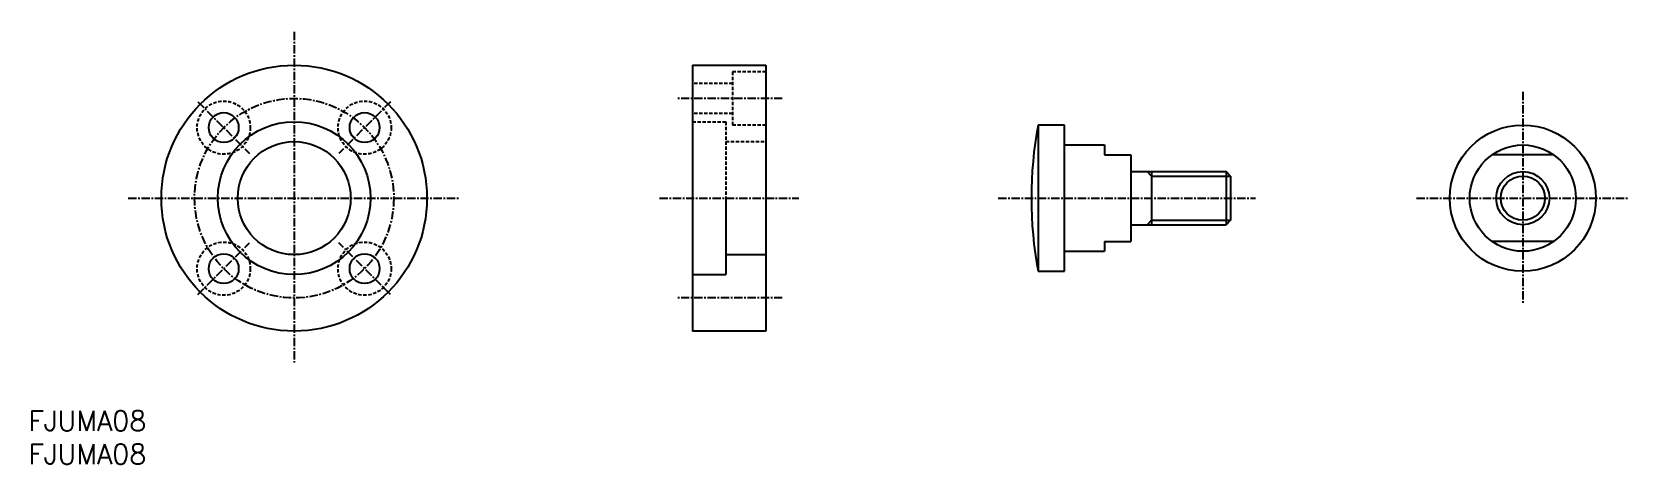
# Model space of a CAD drawing. Extents: x 1 to 241, y 0 to 65.
import ezdxf

# ---------------------------------------------------------------- set-up
doc = ezdxf.new("R2010")
doc.units = 0
doc.linetypes.add('CENTER', pattern=[2, 1.25, -0.25, 0.25, -0.25])
doc.linetypes.add('DASHED', pattern=[0.75, 0.5, -0.25])
doc.layers.get('0').update_dxf_attribs({"linetype": 'CONTINUOUS'})
doc.layers.add('CENTER', color=1, linetype='CENTER')
doc.styles.get("Standard").update_dxf_attribs({"font": 'txt.shx'})

# ---------------------------------------------------------------- blocks, each defined once
blk = doc.blocks.new('*U16')
at = {"color": 7, "linetype": 'CONTINUOUS'}
blk.add_text('FJUMA08', height=3, dxfattribs=at).set_placement((0, 0))
blk = doc.blocks.new('*U17')
at = {"color": 7, "linetype": 'CONTINUOUS'}
blk.add_text('FJUMA08', height=3, dxfattribs=at).set_placement((0, 5))

msp = doc.modelspace()

# ---------------------------------------------------------------- linework, layer by layer
at = {"color": 7, "linetype": 'CONTINUOUS'}
for p, q in [((100, 60), (100, 20)), ((100, 60), (111, 60)), ((111, 60), (111, 20)), ((156, 51), (152.02, 51)), ((152.02, 51), (152.02, 29)), ((156, 29), (156, 51)), ((156, 48), (162, 48)), ((162, 48), (162, 46.5)), ((162, 46.5), (166, 46.5)), ((166, 46.5), (166, 33.5)), ((229.66, 46.5), (220.34, 46.5)), ((166, 44), (180.32, 44)), ((169.1, 44), (169.1, 36)), ((180.32, 44), (180.32, 36)), ((181, 43.32), (180.32, 44)), ((181, 43.32), (181, 36.68)), ((105, 40), (105, 28.5)), ((181, 36.68), (180.32, 36)), ((166, 36), (180.32, 36)), ((105, 31.5), (111, 31.5)), ((156, 32), (162, 32)), ((156, 29), (156, 32)), ((162, 33.5), (162, 32)), ((162, 33.5), (166, 33.5)), ((229.66, 33.5), (220.34, 33.5)), ((152.02, 29), (156, 29)), ((100, 28.5), (105, 28.5)), ((111, 20), (100, 20))]:
    msp.add_line(p, q, dxfattribs=at)
at = {"color": 3, "linetype": 'DASHED'}
for p, q in [((106, 59), (106, 51)), ((111, 59), (106, 59)), ((106, 57.25), (100, 57.25)), ((106, 52.75), (100, 52.75)), ((100, 51.5), (105, 51.5)), ((105, 51.5), (105, 40)), ((111, 51), (106, 51)), ((105, 48.5), (111, 48.5))]:
    msp.add_line(p, q, dxfattribs=at)
at = {"color": 3, "linetype": 'CONTINUOUS'}
for p, q in [((169.1, 43.32), (168.42, 44)), ((169.1, 43.32), (181, 43.32)), ((169.1, 36.68), (168.42, 36)), ((169.1, 36.68), (181, 36.68))]:
    msp.add_line(p, q, dxfattribs=at)
at = {"color": 7, "linetype": 'CONTINUOUS'}
for centre, radius in [((40, 40), 20), ((29.39, 50.61), 2.25), ((40, 40), 11.5), ((50.61, 50.61), 2.25), ((225, 40), 11), ((40, 40), 8.5), ((225, 40), 8), ((225, 40), 3.32), ((29.39, 29.39), 2.25), ((50.61, 29.39), 2.25)]:
    msp.add_circle(centre, radius, dxfattribs=at)
at = {"color": 3, "linetype": 'DASHED'}
for centre in [(29.39, 50.61), (50.61, 50.61), (29.39, 29.39), (50.61, 29.39)]:
    msp.add_circle(centre, 4, dxfattribs=at)
at = {"color": 3, "linetype": 'CONTINUOUS'}
msp.add_circle((225, 40), 4, dxfattribs=at)
at = {"color": 7, "linetype": 'CONTINUOUS'}
msp.add_arc((211, 40), 60, 169.436, 190.564, dxfattribs=at)
at = {"layer": 'CENTER', "color": 1, "linetype": 'CENTER'}
for p, q in [((40, 65), (40, 15)), ((225, 56), (225, 24)), ((25.5, 54.5), (33.28, 46.72)), ((54.5, 54.5), (46.72, 46.72)), ((113.5, 55), (97.5, 55)), ((15, 40), (65, 40)), ((95, 40), (116, 40)), ((146, 40), (184.73, 40)), ((209, 40), (241, 40)), ((25.5, 25.5), (33.28, 33.28)), ((54.5, 25.5), (46.72, 33.28)), ((113.5, 25), (97.5, 25))]:
    msp.add_line(p, q, dxfattribs=at)
msp.add_circle((40, 40), 15, dxfattribs=at)

# ---------------------------------------------------------------- block references
at = {"color": 7, "linetype": 'CONTINUOUS'}
for name in ['*U17', '*U16']:
    msp.add_blockref(name, (0, 0), dxfattribs=at)

doc.saveas('drawing.dxf')
